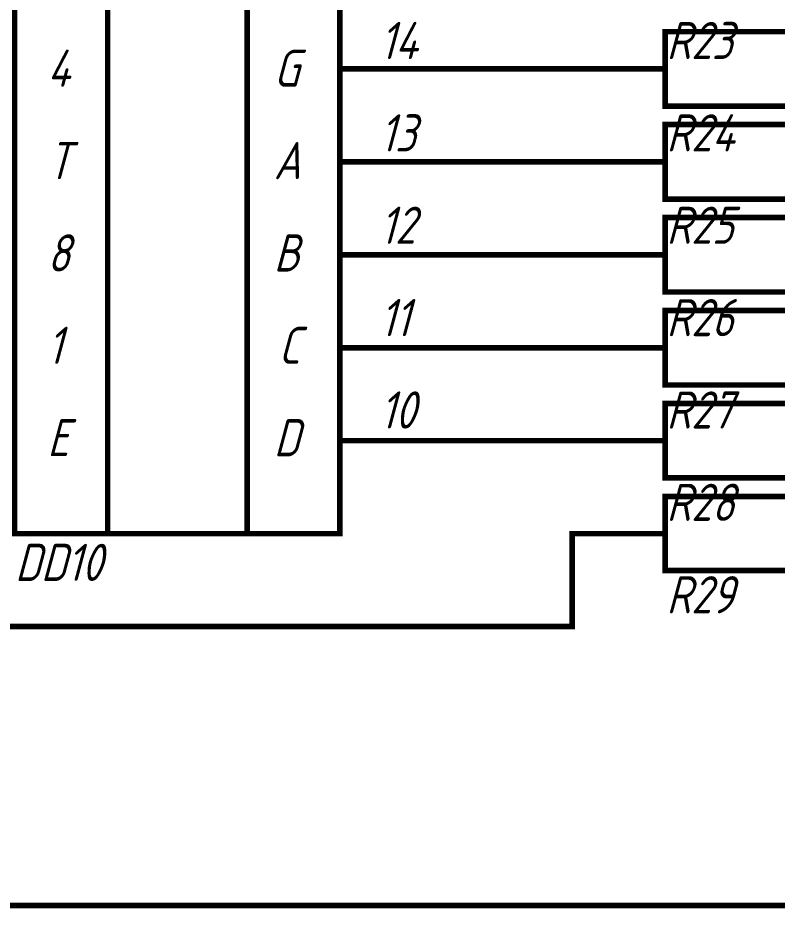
# Model space of a CAD drawing. Extents: x 196 to 1101, y 70 to 664.
# Drawn here: x 679.64 to 720.47, y 253.51 to 301.43 of the extents above; entities that cross this region are included whole.
import ezdxf

# ---------------------------------------------------------------- set-up
doc = ezdxf.new("R2010")
doc.units = 0
doc.header["$MEASUREMENT"] = 0
doc.layers.add('Sheet', color=255, linetype='CONTINUOUS')
doc.styles.add('GOST type A0', font='', dxfattribs={"oblique": 15, "height": 3.5})
doc.styles.get('GOST type A0').set_extended_font_data('GOST type A')

msp = doc.modelspace()

# ---------------------------------------------------------------- linework, layer by layer
at = {"layer": 'Sheet', "const_width": 0.3}
for points in [[(679.47, 308.683), (696.954, 308.683), (696.954, 273.67), (679.47, 273.67), (679.47, 308.683)], [(714.454, 300.683), (724.454, 300.683), (724.454, 296.675), (714.454, 296.675), (714.454, 300.683)], [(714.454, 295.681), (724.454, 295.681), (724.454, 291.674), (714.454, 291.674), (714.454, 295.681)], [(714.454, 290.679), (724.454, 290.679), (724.454, 286.672), (714.454, 286.672), (714.454, 290.679)], [(714.454, 285.678), (724.454, 285.678), (724.454, 281.67), (714.454, 281.67), (714.454, 285.678)], [(714.454, 280.676), (724.454, 280.676), (724.454, 276.668), (714.454, 276.668), (714.454, 280.676)], [(714.454, 275.674), (724.454, 275.674), (724.454, 271.682), (714.454, 271.682), (714.454, 275.674)]]:
    msp.add_lwpolyline(points, close=True, dxfattribs=at)
for points in [[(684.47, 308.683), (684.47, 273.67)], [(691.97, 308.683), (691.97, 273.67)], [(696.954, 298.679), (699.454, 298.679)], [(711.954, 298.679), (699.454, 298.679)], [(714.454, 298.679), (711.954, 298.679)], [(696.954, 293.677), (699.454, 293.677)], [(711.954, 293.677), (699.454, 293.677)], [(714.454, 293.677), (711.954, 293.677)], [(696.954, 288.676), (699.454, 288.676)], [(711.954, 288.676), (699.454, 288.676)], [(714.454, 288.676), (711.954, 288.676)], [(696.954, 283.674), (699.454, 283.674)], [(711.954, 283.674), (699.454, 283.674)], [(714.454, 283.674), (711.954, 283.674)], [(676.97, 278.672), (676.97, 268.668), (709.454, 268.668), (709.454, 273.67), (711.954, 273.67)], [(696.954, 278.672), (699.454, 278.672)], [(711.954, 278.672), (699.454, 278.672)], [(714.454, 278.672), (711.954, 278.672)], [(714.454, 273.67), (711.954, 273.67)], [(650.976, 253.663), (851.909, 253.663), (851.909, 266.183), (846.909, 266.183)]]:
    msp.add_lwpolyline(points, dxfattribs=at)

# ---------------------------------------------------------------- texts
at = {"layer": 'Sheet', "style": 'GOST type A0', "oblique": 15}
for s, p in [('14', (699.113, 299.207)), ('R23', (714.516, 299.207)), ('4', (681.224, 297.716)), ('G', (693.398, 297.716)), ('13', (699.113, 294.237)), ('R24', (714.516, 294.237)), ('T', (681.224, 292.745)), ('A', (693.398, 292.745)), ('12', (699.113, 289.266)), ('R25', (714.516, 289.266)), ('8', (681.224, 287.775)), ('B', (693.398, 287.775)), ('11', (699.113, 284.295)), ('R26', (714.516, 284.295)), ('1', (681.224, 282.804)), ('C', (693.647, 282.804)), ('10', (699.113, 279.324)), ('R27', (714.516, 279.324)), ('E', (681.224, 277.833)), ('D', (693.398, 277.833)), ('R28', (714.516, 274.354)), ('DD10', (679.485, 271.123)), ('R29', (714.516, 269.383))]:
    msp.add_text(s, height=2, dxfattribs=at).set_placement(p)

doc.saveas('drawing.dxf')
